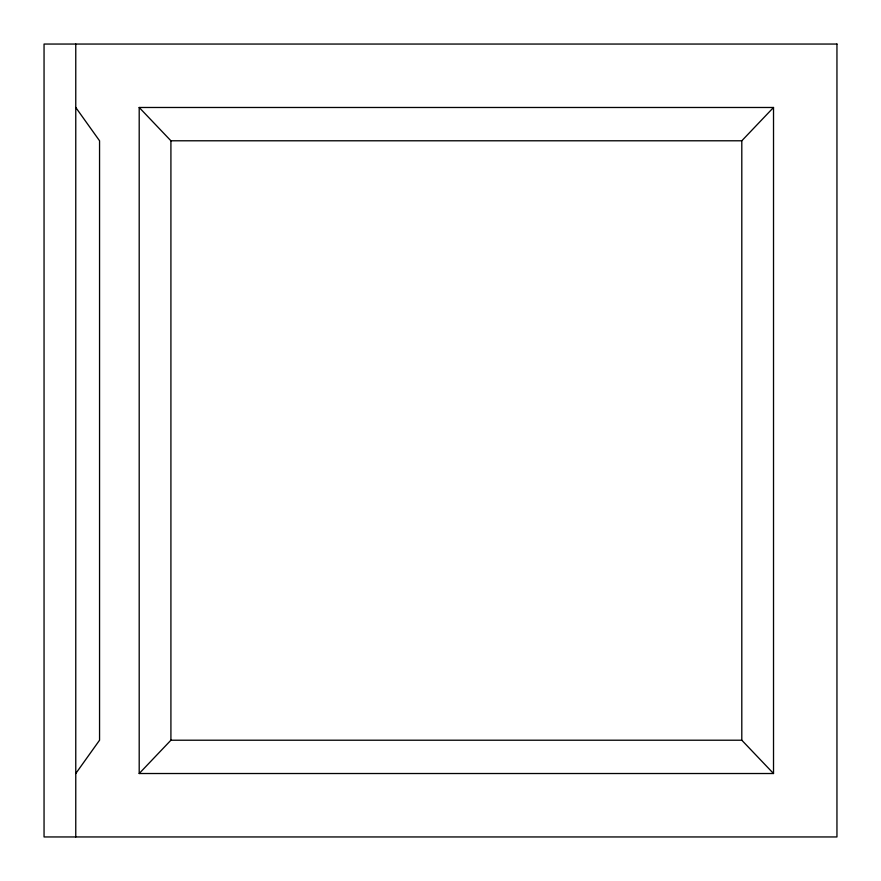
<?xml version="1.0" encoding="UTF-8"?>
<svg xmlns="http://www.w3.org/2000/svg" width="881" height="881" viewBox="0 0 881 881"><rect width="100%" height="100%" fill="white"/><g stroke="black" fill="none" stroke-linecap="round" stroke-linejoin="round"><path stroke-width="1.32" d="M75.766 773.518L99.553 740.216L99.553 140.784L75.766 107.482M139.198 773.518L170.914 740.216L170.914 140.784L139.198 107.482L773.518 107.482L773.518 773.518L139.198 773.518L139.198 107.482M773.518 773.518L741.802 740.216L741.802 140.784L773.518 107.482M170.914 140.784L741.802 140.784M170.914 740.216L741.802 740.216M75.766 44.05L75.766 836.95M836.95 44.05L44.05 44.05L44.05 836.95L836.95 836.95L836.95 44.05"/></g></svg>
